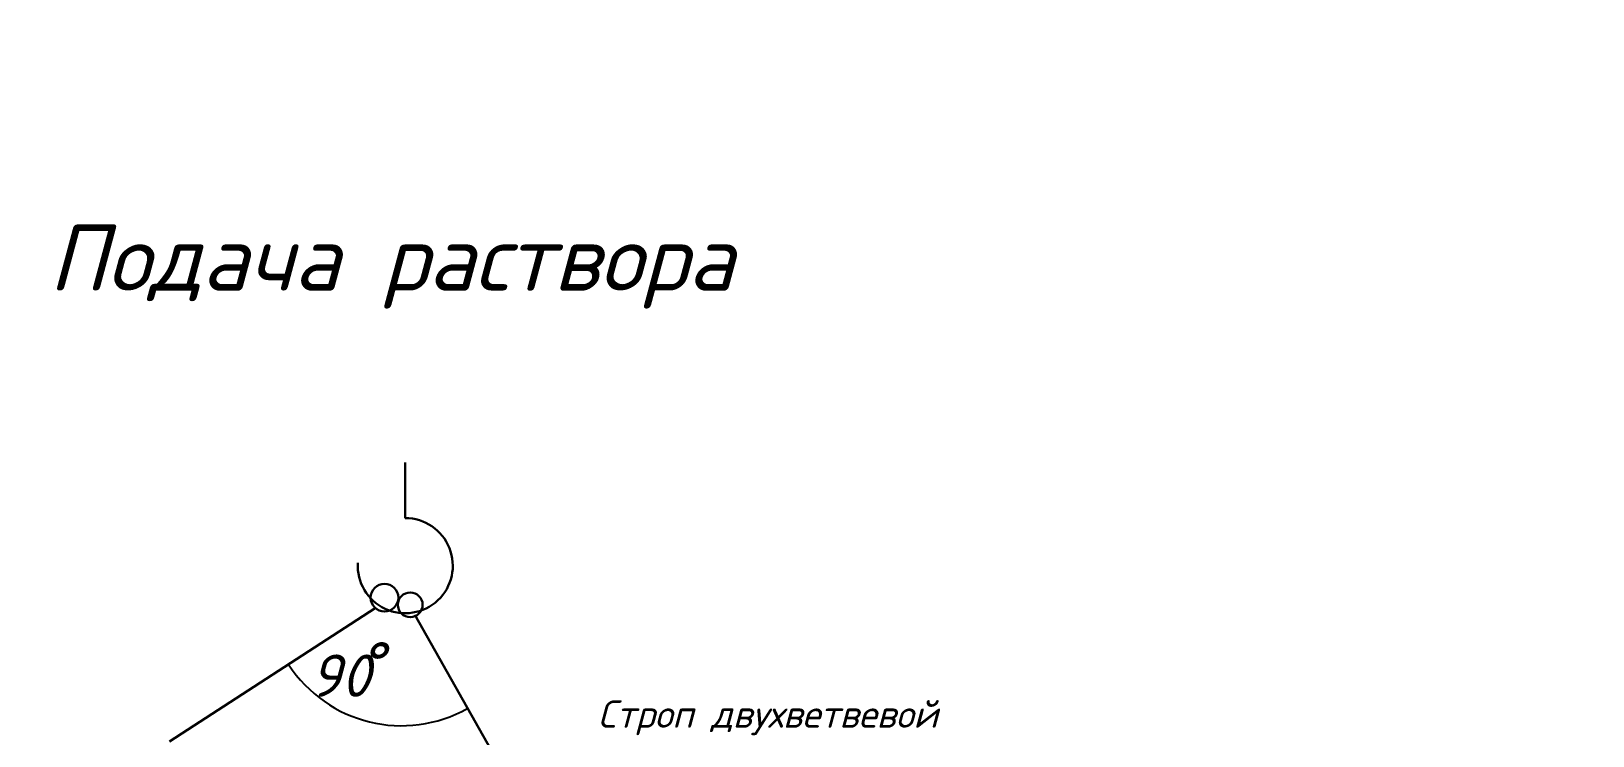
# Model space of a CAD drawing. Header units: millimetres. Extents: x 302528 to 620428, y -80391 to 59551.
# Drawn here: x 403206 to 417417, y 27448 to 33858 of the extents above; entities that cross this region are included whole.
import ezdxf

# ---------------------------------------------------------------- set-up
doc = ezdxf.new("R2010")
doc.units = ezdxf.units.MM
doc.header["$MEASUREMENT"] = 0
doc.layers.add('Формат', color=7, linetype='Continuous')
doc.layers.add('характеристики_крана', color=7, linetype='Continuous')
doc.styles.get("Standard").update_dxf_attribs({"font": 'isocpeui.ttf', "height": 300})
doc.styles.add('Италик', font='isocpeui.ttf')
doc.dimstyles.new('1-100', dxfattribs={"dimscale": 100, "dimtxt": 3, "dimasz": 2.5, "dimexe": 1.25, "dimexo": 0.625, "dimtad": 1, "dimdec": 0, "dimrnd": 5, "dimtxsty": 'Standard', "dimblk": 'ARCHTICK', "dimcen": 2.5, "dimadec": 0, "dimazin": 0, "dimtfac": 1, "dimtdec": 0, "dimtmove": 1, "dimatfit": 2, "dimfxl": 1, "dimarcsym": 0})

# ---------------------------------------------------------------- blocks, each defined once
blk = doc.blocks.new('_ArchTick')
at = {"color": 0, "const_width": 0.15}
blk.add_lwpolyline([(-0.5, -0.5), (0.5, 0.5)], dxfattribs=at)
blk = doc.blocks.new('*D334')
at = {"color": 0, "linetype": 'ByBlock', "lineweight": -2, "transparency": 16777216}
for p, q in [((414543, 39257), (414991, 38295)), ((405870, 34192), (414938, 38408)), ((405475, 35041), (405923, 34078))]:
    blk.add_line(p, q, dxfattribs=at)
at = {"layer": 'Defpoints', "color": 0, "linetype": 'ByBlock', "lineweight": 9, "transparency": 16777216}
for p in [(414517, 39314), (414938, 38408), (405449, 35098)]:
    blk.add_point(p, dxfattribs=at)
at = {"color": 0, "linetype": 'ByBlock', "lineweight": -2, "transparency": 16777216, "xscale": 250, "yscale": 250, "zscale": 250}
for p, rotation in [((414938, 38408), 24.93886490846336), ((405870, 34192), 204.9388649084634)]:
    blk.add_blockref('_ArchTick', p, dxfattribs=dict(at, rotation=rotation))
at = {"color": 0, "linetype": 'ByBlock', "lineweight": 9, "transparency": 16777216, "insert": (410334, 36451), "char_height": 250, "width": 84090.91, "attachment_point": 5, "rotation": 24.9389, "style": 'Италик'}
blk.add_mtext('{\\fISOCPEUR|b0|i0|c204|p34;\\H0.83333x;6600}', dxfattribs=at)

msp = doc.modelspace()

# ---------------------------------------------------------------- linework, layer by layer
at = {"color": 0, "lineweight": 30}
for p, q in [((406609.44, 29427.95), (406609.44, 29932.755)), ((404465.545, 27395.153), (406336.889, 28609.803)), ((408955.342, 24557.407), (406698.075, 28547.519))]:
    msp.add_line(p, q, dxfattribs=at)
for centre, radius in [((406420.752, 28703.805), 125.974), ((406654.967, 28639.178), 112.652)]:
    msp.add_circle(centre, radius, dxfattribs=at)
msp.add_arc((406609.44, 28995.125), 432.825, 176.619085, 90, dxfattribs=at)
at = {"layer": 'характеристики_крана'}
msp.add_arc((406575.298, 28764.549), 1225.338, 212.9867428, 299.497507, dxfattribs=at)

# ---------------------------------------------------------------- texts
at = {"layer": 'Формат', "linetype": 'Continuous', "style": 'Италик'}
msp.add_text('Подача раствора', height=600, dxfattribs=at).set_placement((403363.114, 31496.785))
at = {"layer": 'характеристики_крана', "style": 'Италик'}
for s, height, p in [('°', 385, (406185.865, 27915.473)), ('90', 385, (405741.252, 27802.413)), ('Строп двухветвевой', 250, (408361.75, 27520.56))]:
    msp.add_text(s, height=height, dxfattribs=at).set_placement(p)

# ---------------------------------------------------------------- dimensions: what is measured, and where the dimension line sits
at = {"color": 0, "linetype": 'ByBlock', "lineweight": 9}
dim = msp.add_aligned_dim(p1=(405449.013, 35097.658), p2=(414516.595, 39314.168), distance=-999.278, text='{\\fISOCPEUR|b0|i0|c204|p34;\\H0.83333x;6600}', dimstyle='1-100', override={"dimtxt": 2.5, "dimtxsty": 'Италик'}, dxfattribs=at)
dim.commit()
dim.dimension.update_dxf_attribs({"geometry": '*D334', "text_midpoint": (410333.876, 36450.935)})

doc.saveas('drawing.dxf')
